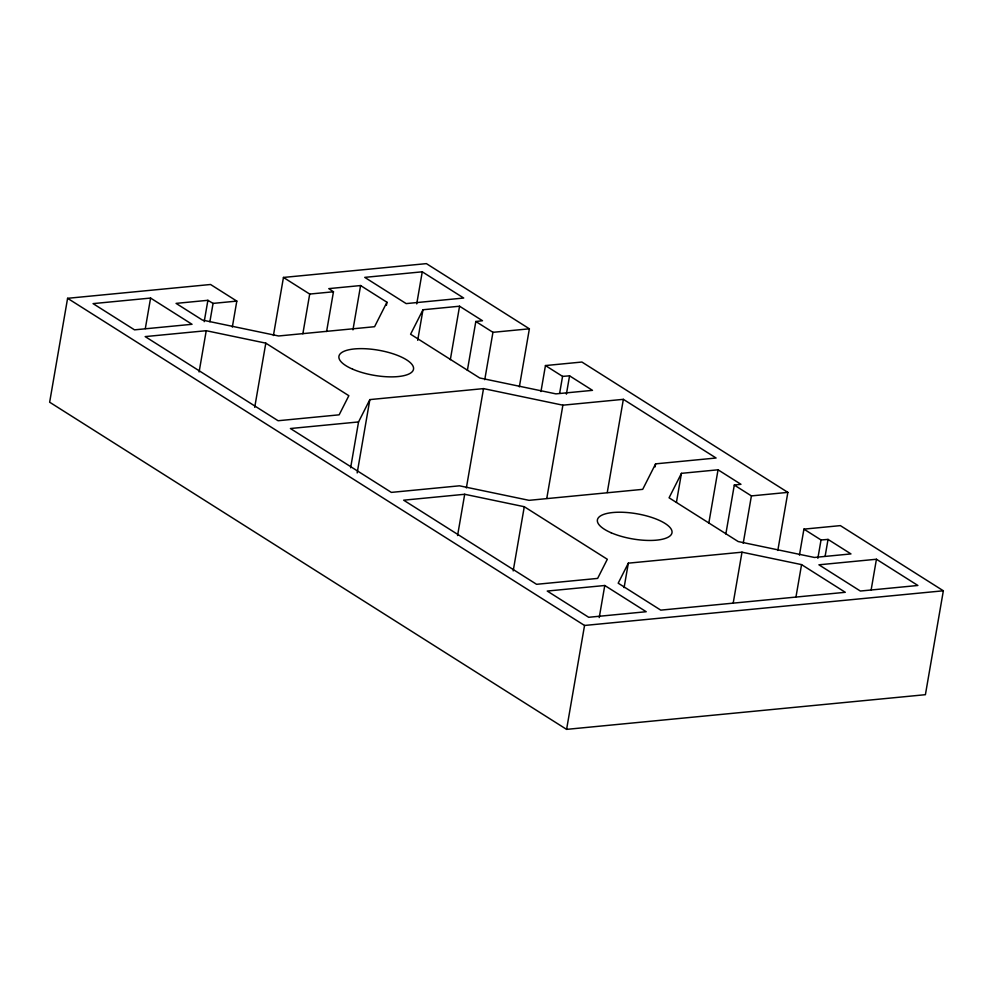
<?xml version="1.0" encoding="UTF-8"?>
<svg xmlns="http://www.w3.org/2000/svg" width="993" height="993" viewBox="0 0 993 993"><rect width="100%" height="100%" fill="white"/><g stroke="black" fill="none" stroke-linecap="round" stroke-linejoin="round"><path stroke-width="1.49" d="M232.325 327.082L236.806 301.102L210.553 284.494L67.598 298.31L49.65 402.215L566.593 729.371L925.402 694.69L943.35 590.785L840.376 525.62L803.92 529.132L799.439 555.112M145.313 328.621L150.588 298.061L93.069 303.622L134.514 329.85L192.034 324.289L150.588 298.061M204.198 321.707L207.897 300.308L176.071 303.386L202.423 320.069L278.623 335.982L374.572 326.709L386.947 302.232L360.596 285.55L328.782 288.628L333.462 291.768L326.598 331.501M199.109 371.953L206.234 330.706L265.801 343.144L348.841 395.698L339.159 414.826L278.102 420.734L145.177 336.602L206.234 330.706M209.883 321.744L213.061 303.399L207.897 300.308M254.717 407.316L265.801 343.144M273.423 335.51L283.452 277.444L426.407 263.629L529.381 328.807L519.351 386.86M302.853 333.797L309.704 294.065L283.452 277.444M352.949 329.862L360.596 285.55M350.628 467.777L358.547 421.938L369.855 399.596L483.517 388.611L562.882 405.181L623.356 399.335L716.09 458.009L655.603 463.855L642.707 489.35L529.046 500.335L459.474 485.813L391.341 492.391L290.415 428.517L358.547 421.938M357.182 472.941L369.855 399.596M386.426 305.285L386.947 302.232M416.725 303.895L422.261 271.809L364.741 277.37L406.174 303.597L463.706 298.037L422.261 271.809M417.705 340.314L422.981 309.754L459.56 306.216L482.486 320.727L475.821 321.496L467.38 370.389M450.325 359.702L459.56 306.216M457.574 535.537L464.699 494.278L524.279 506.715L607.319 559.27L597.637 578.41L536.58 584.306L403.654 500.187L464.699 494.278M484.758 379.698L492.938 332.32L475.821 321.496M466.362 487.923L483.517 388.611M540.962 391.54L545.455 365.561L581.898 362.035L787.859 492.379L777.829 550.445M513.195 570.901L524.279 506.715M559.655 393.191L562.559 376.384L545.455 365.561M546.783 498.387L562.882 405.181M566.395 394.171L569.56 375.838L562.559 376.384M607.257 492.54L623.356 399.335M566.593 729.371L584.542 625.466L67.598 298.31M599.226 617.584L604.774 585.498L547.242 591.058L588.688 617.286L646.207 611.725L604.774 585.498M624.101 587.62L628.321 563.168L741.994 552.182L801.562 564.62L845.291 592.3L660.767 610.136L618.192 583.189L628.321 563.168M655.082 466.909L655.603 463.855M676.432 502.359L681.446 473.338L718.038 469.801L740.952 484.299L734.299 485.068L725.846 533.973M708.791 523.274L718.038 469.801M743.223 543.27L751.403 495.904L734.299 485.068M733.281 602.614L741.994 552.182M796.014 596.706L801.562 564.62M817.86 558.302L821.037 539.969L803.92 529.132M825.133 556.229L828.038 539.41L821.037 539.969M871.159 589.805L876.434 559.245L818.915 564.806L860.348 591.034L917.88 585.473L876.434 559.245M422.981 309.754L410.593 334.231L479.706 377.973L555.906 393.873L592.486 390.348L569.56 375.838M681.446 473.338L669.071 497.803L738.184 541.545L814.384 557.458L850.964 553.92L828.038 539.41M213.061 303.399L236.806 301.102M309.704 294.065L333.462 291.768M492.938 332.32L529.381 328.807M751.403 495.904L787.859 492.379M584.542 625.466L943.35 590.785M352.614 369.16A37.833 12.748 9.8 0 0 413.1 370.451A37.833 12.748 9.8 0 0 362.991 348.655A37.833 12.748 9.8 0 0 352.614 369.16M611.092 532.745A37.833 12.748 9.8 0 0 671.566 534.035A37.833 12.748 9.8 0 0 621.469 512.239A37.833 12.748 9.8 0 0 611.092 532.745"/></g></svg>
